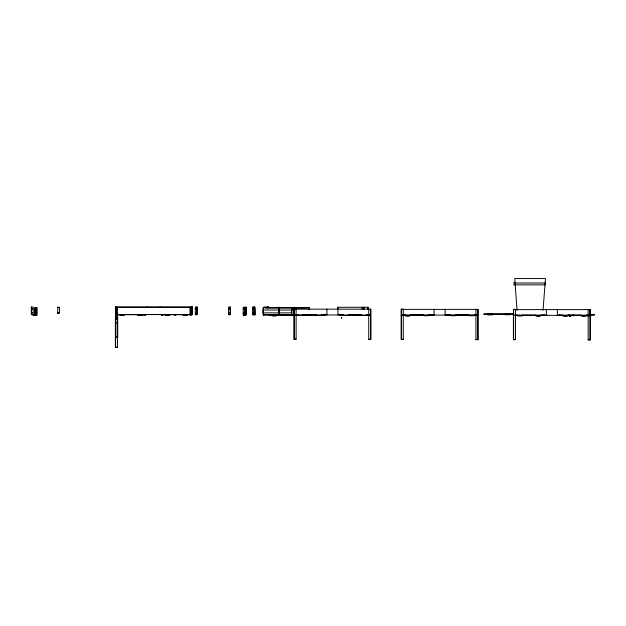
<?xml version="1.0" encoding="UTF-8"?>
<svg xmlns="http://www.w3.org/2000/svg" width="626" height="626" viewBox="0 0 626 626"><rect width="100%" height="100%" fill="white"/><g stroke="black" fill="none" stroke-linecap="round" stroke-linejoin="round"><path stroke-width="0.94" d="M32.309 308.915L32.255 308.72M116.522 309.166L116.53 309.009M263.429 314.393L263.429 313.759M263.436 308.728L263.436 308.062M279.141 314.393L279.141 313.759M279.141 308.728L279.141 308.062M279.141 314.495L279.141 313.853M291.489 314.064L291.7 314.69L291.708 308.947M191.853 314.534L115.513 314.534L192.205 314.596L192.205 307.014L192.159 314.095M254.774 314.346L254.759 307.272L254.813 314.855L252.849 314.855M263.436 308.814L263.436 308.125M268.288 314.635L271.598 314.635C270.761 316.67 277.521 316.607 276.966 314.855M279.141 308.814L279.141 308.125M316.553 314.604L303.211 314.581L303.195 315.293L303.211 314.8M368.839 314.581L367 314.581L366.68 315.527L361.906 315.527L361.625 314.581L348.674 314.581L348.666 315.293L348.674 314.8M405.014 314.862C404.279 316.873 410.946 316.717 410.382 315.019M450.477 314.862L450.79 315.747L455.572 315.747L455.845 315.019M517.24 315.128L517.514 315.966L522.374 315.958L522.608 315.238M562.704 315.128C562.023 317.085 568.658 316.928 568.079 315.238M34.923 314.995L34.939 307.671L36.817 307.671L36.817 315.254L33.217 315.254L34.86 315.066M192.339 307.014L192.378 314.479L192.143 314.095M197.206 314.479L195.328 314.095L195.328 307.014L197.182 307.014L197.221 314.409L195.328 314.596L197.221 314.409M116.006 314.409L115.959 307.014L116.068 314.409M174.138 314.855L176.031 314.855M230.376 314.479L228.49 314.283L228.49 307.014L230.391 307.014L230.384 314.455L228.49 314.596L230.391 314.409M254.187 307.014L254.187 314.596L252.481 314.283L252.481 307.014L254.375 307.014M339.636 314.283L339.636 315.074L343.83 315.074M446.815 314.502L446.815 315.293L475.643 315.293M559.441 315.512L559.041 314.721L559.041 315.512L563.228 315.512M191.212 313.063C189.224 312.515 192.409 313.931 191.212 312.311M191.212 309.267C189.224 308.72 192.409 310.144 191.212 308.524M191.658 314.604L189.96 314.855M254.32 307.014L254.187 314.283M31.488 314.409L31.527 307.014L31.488 314.596L33.194 314.596L31.3 314.409L31.308 307.014L33.194 307.014L33.194 314.283L31.464 314.596M115.7 314.604L117.406 314.667L116.577 314.855M148.049 307.327L146.32 307.264M321.083 315.074L325.23 315.074L325.23 314.283M410.374 315.473L410.382 314.862M402.667 315.293L432.402 315.293L432.402 314.502M455.845 315.473L455.845 314.862M544.432 314.721L544.276 315.512M543.039 310.386L545.465 278.562L514.744 278.562L517.053 310.386M170.53 314.612L164.732 314.667M188.223 314.612L182.424 314.667M196.228 308.939L196.134 308.72M229.429 308.814L229.406 308.9M243.976 309.338L244.218 309.025L243.89 309.26M243.89 313.047L244.218 312.812M253.139 308.751L253.287 309.001M569.535 316.052C570.63 314.635 570.184 317.578 569.574 315.95M570.169 315.927L569.801 316.31M325.23 314.878L324.878 314.283L324.878 315.074M510.143 314.62L510.151 313.908M291.7 314.69L291.489 308.947L293.383 308.947L293.383 314.635L290.448 314.855M196.212 312.765L196.188 312.53M547.093 315.238L540.488 315.512M590.013 315.402L515.847 315.293M510.112 314.698L505.331 314.839L505.096 313.908M116.491 312.804L116.538 312.757M190.805 309.369L190.844 314.534M492.224 314.839L492.459 313.908M245.118 309.557L245.126 308.806M245.118 313.352L245.126 312.593M190.82 308.962L190.844 307.272M254.837 314.855L254.751 314.346M348.4 315.527L343.619 315.527L343.306 314.581L339.996 314.581M254.187 314.596L252.481 314.596L254.187 314.409M572.9 315.801L573.22 315.019M142.493 314.792L146.093 314.667L144.45 314.847M160.968 307.264L159.239 307.327M268.601 307.014L266.872 307.014L268.726 307.014M243.193 314.667L246.12 314.737L245.901 307.272M253.045 314.596L255.001 314.667L254.751 307.272M245.196 314.855L244.868 307.272M513.414 282.999L545.536 282.999M513.414 284.846L545.536 284.846M192.354 307.014L115.599 307.014L115.599 347.438M264.023 307.014L265.917 307.014M57.623 307.264L59.517 307.264L59.517 312.953L57.623 312.953L57.842 312.39M115.513 307.272L191.853 307.272L191.853 314.667L161.281 314.659L164.857 314.792M278.093 307.241L278.844 307.241M293.797 307.241L294.549 307.241M368.088 307.272L337.633 307.272L337.633 309.166M265.267 307.656L307.382 307.609M265.267 307.726L307.382 307.749M294.549 309.166L370.858 309.166L370.858 339.495L368.745 339.495L368.745 309.166M401.72 309.385L478.029 309.385L478.029 339.715L475.924 339.715L475.924 309.385M367.838 309.479L368.018 307.272L367.971 309.479M515.894 309.604L590.255 309.604L590.255 339.934L588.15 339.934L588.15 309.604M34.923 309.886L35.682 309.886L35.682 313.047L34.923 313.047M294.4 310.019L262.99 310.019L262.99 312.546L263.499 312.546M263.241 312.859L291.794 312.859M58.883 313.172L57.811 313.172L58.883 312.953M513.68 313.908L483.616 314.095L513.68 314.095M487.404 314.049L492.459 314.072M505.096 314.072L510.151 314.049M160.945 314.855L161.805 314.471M191.266 314.471L191.697 314.409M191.885 314.409L192.393 314.409M246.135 314.534L245.995 307.272M265.917 314.596L264.141 314.588M266.872 314.596L270.471 314.596M295.495 314.604L298.023 314.604M324.847 314.581L321.529 314.581L321.255 315.527L316.474 315.527L316.161 314.581M115.513 314.69L146.085 314.659M290.143 314.667L276.966 314.635L276.966 315.261M298.289 314.635L294.275 314.768L294.447 308.947M302.718 314.667L316.553 314.69M325.011 314.635L326.905 314.635M337.962 314.635L339.855 314.635M32.059 314.855L32.818 314.855M195.711 314.855L196.462 314.855M228.858 314.855L229.617 314.855M264.798 314.855L265.549 314.855M268.288 314.855L294.4 314.855M295.449 314.855L370.451 315.074L370.42 309.166M432.018 314.8L428.865 315.019M432.183 314.855L434.076 314.855M445.133 314.855L447.034 314.855M447.551 314.8L450.321 315.019M476.01 314.8L474.328 315.019M243.553 314.886L244.304 314.886M244.602 314.886L245.353 314.886M116.272 315.105L117.031 315.105M144.95 315.105L145.709 315.105M161.586 315.097L162.337 315.097M174.897 315.05L175.648 315.042M190.335 315.105L191.086 315.105M298.547 315.074L263.241 315.011L263.249 307.491L309.4 307.491L309.346 309.698M302.389 315.074L316.349 315.074M348.572 315.074L361.836 315.074M366.578 315.074L369.418 315.074M402.667 315.074L432.05 315.074M432.183 315.074L477.787 315.074M544.244 315.019L541.091 315.238M559.394 315.019L562.547 315.238M568.079 315.653L568.165 315.042L580.873 315.238M589.082 315.019L586.554 315.238M590.905 315.042L594.7 314.855L590.905 314.855L590.631 315.801L586.171 315.801M243.553 315.136L244.304 315.136M244.602 315.136L245.353 315.136M515.394 315.238L544.244 315.238M559.394 315.238L589.082 315.238M33.718 315.512L34.469 315.512M515.847 315.512L517.741 315.512M522.475 315.512L535.746 315.512M567.023 315.512L581.241 315.512M585.975 315.512L588.823 315.512M294.979 315.582L290.159 315.567L289.924 314.635M302.89 315.527L298.07 315.52L297.835 314.581M115.826 337.124L117.711 337.124M115.599 337.344L117.711 337.344L117.711 314.596M294.236 339.057L296.121 339.057M368.745 339.276L370.639 339.276M401.407 339.276L403.293 339.276M475.924 339.495L477.81 339.495M513.633 339.495L515.527 339.495M588.15 339.715L590.036 339.715M115.599 347.219L117.492 347.219M161.195 314.651L162.838 314.847M568.752 315.801L568.478 315.019M488.037 314.855L487.724 313.908M401.595 315.074L404.85 315.019M267.959 307.663L267.49 307.695L268.022 307.695M57.623 312.984L57.842 307.264M513.633 315.128L517.084 315.238M446.815 315.105L447.214 314.502L447.214 315.293M568.165 315.481L573.26 315.801L573.533 315.019M263.429 313.853L263.429 314.495M590.036 309.604L590.036 339.934M589.825 309.604L589.825 315.293M586.398 315.128C587.125 317.006 580.302 317.014 581.03 315.128M559.284 314.721L559.261 315.512M557.367 309.604L557.367 315.293M546.31 309.604L546.31 315.293M540.934 315.128C541.662 316.983 534.878 317.069 535.559 315.128M535.402 315.238L522.765 315.238M522.608 315.128L522.608 315.653M513.633 309.385L513.633 339.715M492.779 313.908L492.505 314.847L487.724 314.855L487.404 313.908M477.81 309.385L477.81 339.715M477.599 309.385L477.599 315.074M474.172 314.862L473.898 315.747L469.117 315.747L468.804 314.862M468.639 315.019L456.01 315.019M445.133 309.385L445.133 315.074M434.076 309.385L434.076 315.074M432.183 315.293L432.206 314.502L432.05 315.293M428.708 314.862L428.427 315.747L423.653 315.747L423.332 314.862M423.176 315.019L410.539 315.019M401.407 309.166L401.407 339.495M370.639 309.166L370.639 339.495M363.816 307.272L363.878 309.166M363.776 307.272L363.683 309.166L363.675 307.272M362 307.272L362 309.166M341.702 317.39L341.702 318.149M341.444 317.39L341.444 318.149M340.043 315.074L339.879 314.283L339.855 315.074M337.962 309.166L337.962 314.855M337.829 307.272L337.829 309.166M326.905 309.166L326.905 314.855M308.962 308.047L308.962 308.806M307.382 307.867L265.267 307.867M294.236 308.947L294.236 339.276M279.392 308.062L279.392 308.814M279.392 313.743L279.392 314.495M279.204 310.019L279.18 307.491L279.141 315.074L278.695 310.019M278.985 307.491L279.024 315.074M263.687 308.062L263.687 308.814M263.687 313.743L263.687 314.495M263.405 307.491L263.429 315.074M263.358 307.491L263.382 309.698M263.296 312.859L263.28 315.074M254.125 307.014L254.125 314.283M245.048 307.272L245.087 314.855M244.946 307.272L244.891 314.855M230.188 307.014L230.196 314.596M197.127 314.095L197.026 307.014L197.034 314.596M192.018 307.014L192.018 314.596M191.713 307.272L191.689 314.534M191.626 307.272L191.587 314.855M189.96 307.272L189.96 314.534M187.792 314.471C188.254 315.872 182.369 315.919 182.737 314.471M170.1 314.471C170.546 315.88 164.677 315.942 165.045 314.471M143.925 314.855L142.032 314.855M142.618 314.667L136.93 314.667M142.305 314.471C142.759 315.856 136.875 315.974 137.25 314.471M124.926 314.667L119.237 314.667M124.613 314.471C125.059 315.872 119.183 315.95 119.558 314.471M117.406 307.272L117.406 314.534M115.833 307.014L115.826 337.344M115.708 307.272L115.7 314.855M36.817 315.254L36.817 307.671L35.087 307.671L35.111 315.254M35.557 309.886L35.557 313.047M35.173 307.671L35.173 309.886M35.181 313.047L35.173 315.254M309.213 308.109L309.213 308.806L309.213 308.07M569.472 315.77L569.957 316.607L570.442 316.333L569.957 315.488L569.472 315.77M35.557 314.268L36.308 314.377L35.557 314.268M35.557 308.563C36.167 309.948 36.574 307.421 35.557 308.563M36.308 308.571C35.666 309.94 35.322 307.405 36.308 308.571M195.703 308.845L196.454 308.954L195.703 308.845M195.703 312.64L196.454 312.742L195.703 312.64M228.881 312.593L229.632 312.703L228.881 312.593M228.881 308.806L229.632 308.915L228.881 308.806M243.647 312.922L244.398 313.023L243.647 312.922M243.647 309.127L244.398 309.236L243.647 309.127M252.873 312.593L253.624 312.703L252.873 312.593M252.873 308.806L253.624 308.915L252.873 308.806M116.538 322.766L116.929 322.852L116.538 322.742M32.169 312.664L32.169 312.664M190.687 312.969L190.687 312.969M116.538 318.955L116.929 319.064L116.538 318.955M31.965 308.767L32.669 309.048L31.965 308.767M31.965 312.562L32.615 312.93L32.012 312.476M116.178 309.017L116.882 309.299L116.178 309.017M116.178 312.812L116.882 313.094L116.178 312.812M246.096 307.272L243.193 307.272L243.193 314.855L246.135 314.855L246.112 307.272M296.121 308.947L294.017 308.947L294.017 339.276L296.121 339.276L296.121 308.947M403.293 309.166L401.188 309.166L401.188 339.495L403.293 339.495L403.293 309.166M515.527 309.385L513.414 309.385L513.414 339.715L515.527 339.715L515.527 309.385M117.492 317.108L115.38 317.108L115.38 347.438L117.492 347.438L117.492 317.108M309.213 309.698L309.213 307.491L309.15 309.698"/></g></svg>
